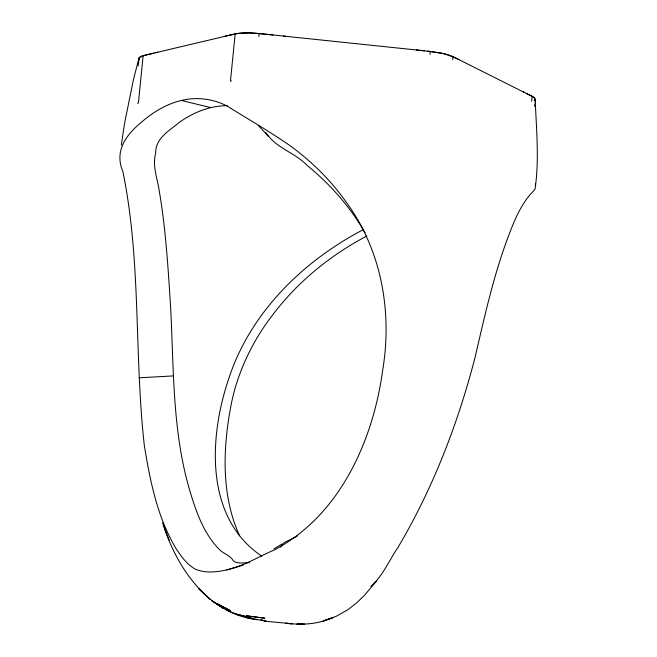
<?xml version="1.0" encoding="UTF-8"?>
<svg xmlns="http://www.w3.org/2000/svg" width="657" height="657" viewBox="0 0 657 657"><rect width="100%" height="100%" fill="white"/><g stroke="black" fill="none" stroke-linecap="round" stroke-linejoin="round"><path stroke-width="0.99" d="M370.844 586.356C382.867 575.984 389.043 560.462 397.904 547.544C432.791 488.751 457.683 424.274 474.847 358.221C485.843 311.188 496.142 263.482 515.375 218.962C518.915 211.299 522.915 203.785 528.105 197.092C530.133 194.25 532.852 192 535.012 189.273C539.389 160.571 536.383 128.838 535.159 99.544L534.519 97.967L532.367 96.513M138.142 65.971L139.424 57.258L141.838 56.05L150.617 53.899M252.304 32.99L243.903 32.899L236.134 33.671L143.136 55.673L138.413 102.985L137.543 103.215M235.173 33.877L230.451 81.189L231.412 80.983M258.825 36.48L259.121 33.523L430.261 51.427L429.965 54.383M452.73 59.623L453.026 56.666L532.129 96.365L531.644 101.293M534.47 106.442C536.917 99.396 535.307 97.433 529.55 95.068M121.307 145.115L124.6 123.105L133.47 79.571L139.07 57.717L143.136 55.673M281.722 545.08L283.996 542.723L297.301 536.079M281.336 545.762L280.523 547.092M376.305 581.338L364.643 595.119L356.603 602.921L347.84 609.753L336.228 616.307L323.991 620.783M534.387 100.595L535.159 99.544L534.182 100.751M274.026 548.85L281.96 544.07M366.737 236.052C329.74 255.507 296.652 282.732 271.604 316.296C250.596 343.956 235.764 376.379 230.024 410.724C222.764 452.041 221.803 496.864 239.6 535.808M363.247 229.679C303.493 260.919 251.294 311.664 229.457 376.576C209.156 434.745 203.703 517.19 261.724 556.101M247.311 617.695L267.884 621.473L292.258 623.756L287.996 623.485C299.699 624.635 311.788 624.511 323.129 621.103L332.442 617.761M332.976 617.588L323.129 621.103M226.755 569.882C243.731 566.096 258.603 556.668 274.421 549.868C339.858 515.499 373.225 440.371 382.678 370.203C392.254 313.118 381.914 252.107 347.939 204.582C332.286 181.767 312.428 161.992 290.107 145.706C269.559 131.441 247.829 118.892 226.575 105.752C213.714 99.256 198.726 96.99 184.56 99.79C168.718 102.796 154.313 111.107 142.216 121.57C126.653 134.118 114.039 150.617 122.785 171.214C141.46 261.429 134.061 354.452 144.335 445.512C150.059 480.678 157.253 516.919 175.674 547.938C180.872 555.978 186.687 564.355 195.252 569.118C205.148 573.43 216.424 572.19 226.755 569.882L243.353 565.069M227.347 105.662C210.191 105.662 193.585 112.29 179.706 122.079C169.917 130.324 155.257 138.225 155.717 152.909C152.005 166.164 157.705 179.098 159.462 192.148C165.49 227.872 167.839 264.089 170.179 300.2C174.097 363.756 171.452 428.676 189.733 490.401C195.901 511.031 203.284 532.704 218.51 548.603C222.739 553.777 230.081 554.812 233.383 560.889C237.243 564.117 243.304 562.597 248.026 562.803M151.176 53.767L153.968 53.102M228.25 35.519L238.803 33.261M155.643 52.708L157.877 52.182M224.341 36.439L227.133 35.782M249.438 562.663L248.97 562.712M239.534 33.178L250.489 32.916L263.695 34M139.12 377.808L173.391 375.911M304.569 624.076L297.539 624.134L302.82 624.125L298.229 624.15M296.833 624.117L301.908 624.134L300.972 624.125M253.323 33.047L258.488 33.466M287.996 623.485L289.302 623.575L285.746 623.271L288.316 623.509L287.249 623.419M264.73 34.107L273.033 34.977M283.422 36.061L285.499 36.283M416.341 49.973L424.652 50.835M427.764 51.164L444.461 53.792L455.153 57.726M430.877 51.501L440.847 53.003L449.068 55.089M257.372 619.74C207.661 613.95 176.175 566.991 162.583 522.734M181.357 100.472L210.922 107.625M261.133 619.945L266.044 621.21L261.043 619.921M449.807 55.336L452.681 56.518M237.974 614.837L239.567 615.494L226.846 610.23M529.066 94.822L526.659 93.623M455.63 57.972L458.98 59.656M523.301 91.931L524.738 92.653M258.226 125.462L267.227 134.948L265.683 132.73L268.22 136.385M363.543 230.131C348.859 205.362 329.412 183.566 307.115 165.4C296.143 153.623 277.443 148.244 268.212 135.621M363.945 230.804L365.128 232.824M139.062 58.982L138.931 58.087L139.013 58.859M535.225 183.976L535.652 185.331M163.65 525.526L169.169 540.161M264.738 618.188L246.474 615.806L264.738 618.188M251.023 617.744L236.446 614.147L251.023 617.744M230.451 610.714L217.237 603.709L230.451 610.714M223.281 608.3L211.398 600.408L223.281 608.3M209.682 599.028L198.981 588.927L209.682 599.028"/></g></svg>
